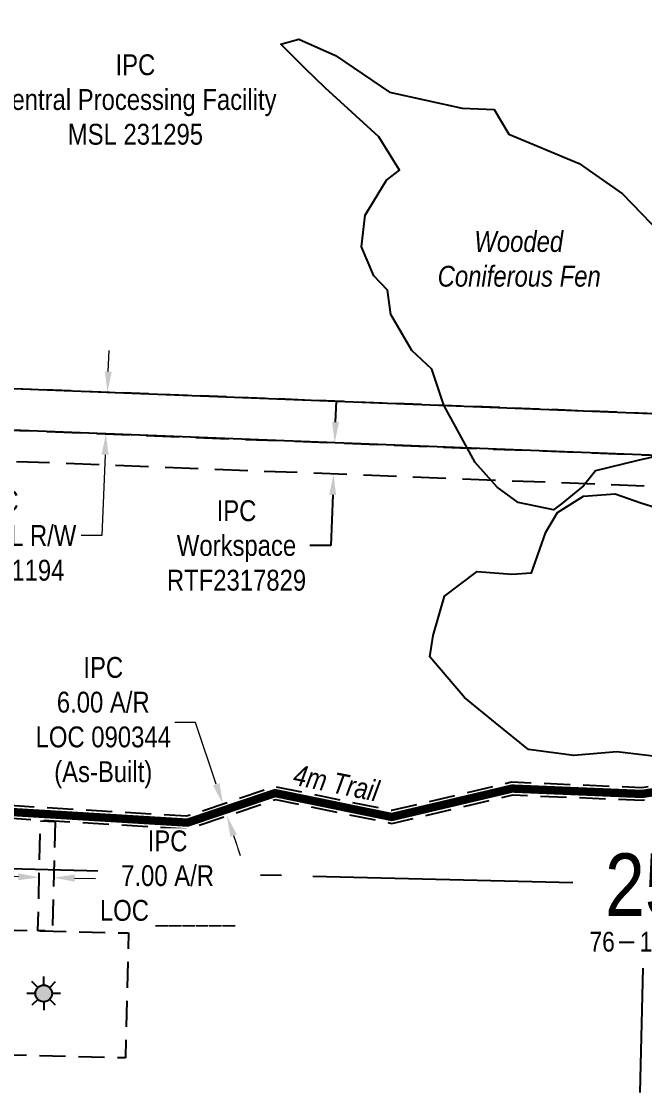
# Model space of a CAD drawing. Extents: x 393752 to 399280, y 6164171 to 6167808.
# Drawn here: x 395270 to 395570, y 6164229 to 6164743 of the extents above; entities that cross this region are included whole.
import ezdxf
from ezdxf.enums import TextEntityAlignment as Align

# ---------------------------------------------------------------- set-up
doc = ezdxf.new("R2010")
doc.units = 0
doc.header["$LTSCALE"] = 5
doc.header["$PDSIZE"] = 0.5
for name, pattern in [('foc-ACCESSROAD', [3.75, 2.5, -1.25]), ('foc-QUARTERLINE', [33, 25, -3, 2, -3]), ('HIDDEN2', [4.7625, 3.175, -1.5875])]:
    doc.linetypes.add(name, pattern=pattern)
doc.layers.get('Defpoints').update_dxf_attribs({"color": 9})
for name, color, linetype in [('10', 1, 'Continuous'), ('9', 3, 'Continuous'), ('AS-ROADS', 254, 'Continuous'), ('C-AR', 13, 'foc-ACCESSROAD'), ('C-RW', 13, 'Continuous'), ('C-WS', 13, 'foc-ACCESSROAD'), ('C-WS-S', 13, 'Continuous'), ('L-SECLBL', 7, 'Continuous'), ('L-SECQ', 8, 'foc-QUARTERLINE'), ('T-EXISTING TFA', 220, 'HIDDEN2'), ('T-EXISTING TFA-T', 220, 'Continuous'), ('WETLAND', 143, 'Continuous'), ('WETLAND-T', 146, 'Continuous')]:
    doc.layers.add(name, color=color, linetype=linetype)
for name, color, linetype, lineweight in [('C-AR-T', 13, 'Continuous', 9), ('C-RW-T', 13, 'Continuous', 9), ('C-WS-T', 13, 'Continuous', 9), ('T-TEXT', 48, 'Continuous', 18)]:
    doc.layers.add(name, color=color, linetype=linetype, lineweight=lineweight)
doc.styles.add('80CG', font='ARIALN.TTF', dxfattribs={"height": 10})
doc.styles.add('80L', font='ARIALN.TTF', dxfattribs={"height": 10})
doc.styles.add('SIMPLEX', font='ARIALN.TTF')
doc.dimstyles.new('Compass 5 000', dxfattribs={"dimscale": 5, "dimtxt": 9, "dimasz": 2, "dimexe": 0.2, "dimexo": 0.0625, "dimgap": 0.5, "dimtad": 0, "dimtih": 1, "dimtoh": 1, "dimzin": 0, "dimdsep": 46, "dimtxsty": '80CG', "dimcen": 0.1, "dimse1": 1, "dimse2": 1, "dimclrd": 256, "dimclrt": 256, "dimaunit": 1, "dimadec": 4, "dimazin": 0, "dimtfac": 0.06, "dimtofl": 0, "dimtmove": 0, "dimatfit": 1, "dimfxl": 0.2, "dimtolj": 1, "dimtzin": 0, "dimlwd": -1, "dimarcsym": 0})

# ---------------------------------------------------------------- blocks, each defined once
blk = doc.blocks.new('L-SECLBL')
at = {"layer": '9', "color": 7}
for p, q in [((-5.08, -27.83), (-12.29, -27.83)), ((20.7, -27.83), (13.5, -27.83))]:
    blk.add_line(p, q, dxfattribs=at)
at = {"layer": '10', "color": 2, "style": 'SIMPLEX'}
blk.add_attdef('SEC', text='', height=30, dxfattribs=at).set_placement((0, 0), align=Align.MIDDLE)
at = {"layer": '10', "color": 5, "style": '80L'}
blk.add_attdef('TWP', text='', height=9.5, dxfattribs=at).set_placement((-14.43, -27.37), align=Align.MIDDLE_RIGHT)
blk.add_attdef('RGE', text='', height=9.5, dxfattribs=at).set_placement((3.62, -27.37), align=Align.MIDDLE_CENTER)
blk.add_attdef('MER', text='', height=9.5, dxfattribs=at).set_placement((23.17, -27.37), align=Align.MIDDLE_LEFT)
blk = doc.blocks.new('*D434')
at = {"layer": 'C-AR-T', "transparency": 16777216}
for p, q in [((395268.85, 6164332.98), (395258.86, 6164333.22)), ((395295.84, 6164332.34), (395305.87, 6164332.11))]:
    blk.add_line(p, q, dxfattribs=at)
for points in [[(395268.89, 6164334.65), (395268.82, 6164331.32), (395278.85, 6164332.75)], [(395295.88, 6164334.01), (395295.81, 6164330.68), (395285.85, 6164332.58)]]:
    blk.add_solid(points, dxfattribs=at)
at = {"layer": 'Defpoints', "color": 0, "transparency": 16777216}
for p in [(395285.85, 6164332.58), (395278.68, 6164325.35), (395285.67, 6164325.19)]:
    blk.add_point(p, dxfattribs=at)
at = {"layer": 'C-AR-T', "transparency": 16777216, "insert": (395340.48, 6164332.11), "char_height": 10, "attachment_point": 5, "style": '80CG', "bg_fill": 3, "box_fill_scale": 1.1, "bg_fill_color": 256, "bg_fill_true_color": 13158600, "bg_fill_transparency": 0}
blk.add_mtext('\\A1;IPC\\P7.00 A/R\\PLOC ______', dxfattribs=at)
blk = doc.blocks.new('*D435')
at = {"layer": 'C-AR-T', "transparency": 16777216}
for p, q in [((395353.89, 6164406.94), (395343.89, 6164406.94)), ((395363.87, 6164377.36), (395353.89, 6164406.94)), ((395372.18, 6164352.73), (395375.38, 6164343.25))]:
    blk.add_line(p, q, dxfattribs=at)
for points in [[(395365.45, 6164377.9), (395362.29, 6164376.83), (395367.06, 6164367.89)], [(395373.76, 6164353.26), (395370.6, 6164352.2), (395368.98, 6164362.21)]]:
    blk.add_solid(points, dxfattribs=at)
at = {"layer": 'Defpoints', "color": 0, "transparency": 16777216}
for p in [(395386.8, 6164374.55), (395388.72, 6164368.86), (395367.06, 6164367.89)]:
    blk.add_point(p, dxfattribs=at)
at = {"layer": 'C-AR-T', "transparency": 16777216, "insert": (395309.6, 6164406.94), "char_height": 10, "attachment_point": 5, "style": '80CG'}
blk.add_mtext('\\A1;IPC\\P6.00 A/R\\PLOC 090344\\P(As-Built)', dxfattribs=at)
blk = doc.blocks.new('*D440')
at = {"layer": 'C-RW-T', "transparency": 16777216}
for p, q in [((395312.03, 6164575.46), (395312.42, 6164585.45)), ((395310.47, 6164535.5), (395308.96, 6164496.69)), ((395308.96, 6164496.69), (395298.96, 6164496.69))]:
    blk.add_line(p, q, dxfattribs=at)
for points in [[(395310.36, 6164575.52), (395313.69, 6164575.39), (395311.64, 6164565.47)], [(395308.8, 6164535.56), (395312.13, 6164535.43), (395310.86, 6164545.49)]]:
    blk.add_solid(points, dxfattribs=at)
at = {"layer": 'Defpoints', "color": 0, "transparency": 16777216}
for p in [(395265.9, 6164567.25), (395265.12, 6164547.27), (395310.86, 6164545.49)]:
    blk.add_point(p, dxfattribs=at)
at = {"layer": 'C-RW-T', "transparency": 16777216, "insert": (395259.42, 6164496.69), "char_height": 10, "attachment_point": 5, "style": '80CG'}
blk.add_mtext('\\A1;IPC\\P20.00 P/L R/W\\PPLA 231194', dxfattribs=at)
blk = doc.blocks.new('GAS')
h = blk.add_hatch(color=255)
h.dxf.hatch_style = 1
edge = h.paths.add_edge_path()
edge.add_arc((0, 0), 0.9, 0, 360)
for p, q in [((-0.57, 0.57), (-1.14, 1.14)), ((0, 0.81), (0, 1.62)), ((0.57, 0.57), (1.14, 1.14)), ((-0.81, 0), (-1.62, 0)), ((1.62, 0), (0.81, 0)), ((-0.57, -0.57), (-1.14, -1.14)), ((0, -0.81), (0, -1.62)), ((1.14, -1.14), (0.57, -0.57))]:
    blk.add_line(p, q)
blk.add_circle((0, 0), 0.8)
blk = doc.blocks.new('*D457')
at = {"layer": 'Defpoints', "color": 0, "transparency": 16777216}
for p in [(395421.28, 6164541.18), (395420.15, 6164526.22), (395420.69, 6164526.2)]:
    blk.add_point(p, dxfattribs=at)
at = {"layer": 'T-EXISTING TFA-T', "transparency": 16777216}
for p, q in [((395421.12, 6164551.2), (395421.51, 6164561.19)), ((395419.76, 6164516.23), (395418.81, 6164491.9)), ((395418.81, 6164491.9), (395408.81, 6164491.9))]:
    blk.add_line(p, q, dxfattribs=at)
for points in [[(395419.46, 6164551.26), (395422.79, 6164551.13), (395420.73, 6164541.21)], [(395418.09, 6164516.29), (395421.42, 6164516.16), (395420.15, 6164526.22)]]:
    blk.add_solid(points, dxfattribs=at)
at = {"layer": 'T-EXISTING TFA-T', "transparency": 16777216, "insert": (395373.58, 6164491.9), "char_height": 10, "attachment_point": 5, "style": '80CG', "bg_fill": 3, "box_fill_scale": 1.1, "bg_fill_color": 256, "bg_fill_true_color": 13158600, "bg_fill_transparency": 0}
blk.add_mtext('\\A1;IPC\\PWorkspace\\PRTF2317829', dxfattribs=at)

msp = doc.modelspace()

# ---------------------------------------------------------------- linework, layer by layer
at = {"layer": 'AS-ROADS', "const_width": 3.999, "flags": 128}
msp.add_lwpolyline([(395606.298, 6164378.943), (395568.374, 6164372.727), (395505.881, 6164375.319), (395448.094, 6164361.685), (395392.035, 6164373.149), (395350.032, 6164358.976), (395265.308, 6164364.09), (395228.939, 6164347.981), (395195.273, 6164359.201)], dxfattribs=at)
at = {"layer": 'C-AR', "flags": 128}
for points in [[(395137.65, 6164365.417), (395171.077, 6164364.104), (395229.092, 6164344.769), (395265.856, 6164361.053), (395350.436, 6164355.947), (395392.227, 6164370.049), (395448.14, 6164358.615), (395506.169, 6164372.306), (395568.556, 6164369.718), (395606.326, 6164375.909), (395658.406, 6164368.447), (395698.47, 6164375.154), (395728.314, 6164378.02), (395778.631, 6164378.705), (395793.622, 6164378.423), (395793.861, 6164384.413), (395777.861, 6164384.696), (395727.985, 6164384.014), (395696.64, 6164380.997), (395657.646, 6164374.397), (395606.27, 6164381.977), (395568.192, 6164375.736), (395505.593, 6164378.332), (395448.048, 6164364.755), (395391.843, 6164376.249), (395349.628, 6164362.005), (395264.76, 6164367.127), (395228.786, 6164351.193), (395172.166, 6164370.063), (395137.629, 6164371.42)], [(395286.486, 6164359.571), (395285.24, 6164306.907), (395278.245, 6164307.074), (395279.493, 6164359.845)]]:
    msp.add_lwpolyline(points, close=True, dxfattribs=at)
at = {"layer": 'C-RW'}
msp.add_lwpolyline([(395165.065, 6164591.187), (395185.046, 6164590.498), (395184.354, 6164570.427), (395846.583, 6164544.614), (395846.367, 6164529.617), (395784.206, 6164532.04), (395784.025, 6164527.045), (395163.687, 6164551.225)], close=True, dxfattribs=at)
at = {"layer": 'C-WS'}
msp.add_lwpolyline([(395834.299, 6164905.003), (395831.898, 6164845.088), (395828.945, 6164771.155), (395818.826, 6164751.521), (395812.676, 6164739.589), (395788.599, 6164696.183), (395783.457, 6164547.039), (395768.475, 6164547.623), (395574.885, 6164555.175), (395164.372, 6164571.187), (395174.7, 6164870.792), (395300.826, 6164865.766), (395300.827, 6164925.812), (395583.265, 6164914.795), (395634.276, 6164912.804), (395819.337, 6164905.584), (395834.299, 6164905.003)], close=True, dxfattribs=at)
at = {"layer": 'C-WS', "flags": 128}
msp.add_lwpolyline([(395241.774, 6164307.944), (395321.713, 6164306.037), (395320.294, 6164246.073), (395240.33, 6164247.986)], close=True, dxfattribs=at)
at = {"layer": 'L-SECQ'}
for p, q in [((395535.114, 6164330.066), (394764.974, 6164349.207)), ((395568.688, 6164289.221), (395567.295, 6164229.453))]:
    msp.add_line(p, q, dxfattribs=at)
at = {"layer": 'T-EXISTING TFA'}
msp.add_lwpolyline([(395163.687, 6164551.225), (395784.025, 6164527.045), (395783.48, 6164512.06), (395163.013, 6164536.245), (395163.687, 6164551.225)], close=True, dxfattribs=at)
at = {"layer": 'WETLAND'}
for points in [[(395601.667, 6164540.777), (395566.181, 6164532.735), (395546.001, 6164527.702), (395540.112, 6164520.547), (395529.67, 6164511.925), (395525.753, 6164508.981), (395508.808, 6164512.552), (395498.711, 6164519.909), (395488.153, 6164531.759), (395473.164, 6164559.266), (395467.387, 6164576.52), (395457.724, 6164585.493), (395447.716, 6164602.748), (395445.991, 6164614.482), (395439.434, 6164621.384), (395433.567, 6164635.188), (395435.293, 6164650.372), (395445.646, 6164667.282), (395451.857, 6164672.114), (395441.849, 6164687.988), (395416.112, 6164711.555), (395406.532, 6164720.89), (395394.881, 6164732.541), (395403.481, 6164734.871), (395403.481, 6164734.871), (395421.143, 6164726.985), (395447.026, 6164709.385), (395481.881, 6164701.792), (395497.207, 6164701.167), (395504.313, 6164689.369), (395538.133, 6164675.22), (395558.839, 6164660.725), (395577.115, 6164641.84)], [(395577.647, 6164390.368), (395556.225, 6164392.989), (395535.538, 6164391.213), (395513.732, 6164394.055), (395497.845, 6164406.847), (395483.106, 6164418.979), (395466.422, 6164438.546), (395468, 6164448.747), (395473.444, 6164467.632), (395489.164, 6164479.392), (395505.724, 6164478.239), (395515.261, 6164478.876), (395522.119, 6164498.273), (395527.62, 6164507.852), (395540.143, 6164515.64), (395555.446, 6164516.737), (395567.669, 6164512.469), (395583.606, 6164507.393)]]:
    msp.add_lwpolyline(points, dxfattribs=at)

# ---------------------------------------------------------------- block references
at = {"layer": 'C-WS-S', "xscale": 4.999999999999985, "yscale": 4.999999999999985, "zscale": 4.999999999999985}
msp.add_blockref('GAS', (395281.033, 6164277.015), dxfattribs=at)
at = {"layer": 'L-SECLBL', "color": 2, "xscale": 0.999641999999997, "yscale": 0.999641999999997, "zscale": 0.999641999999997}
msp.add_blockref('L-SECLBL', (395569.62, 6164329.209), dxfattribs=at).add_auto_attribs({'SEC': '25', 'TWP': '76', 'RGE': '18', 'MER': '4'})

# ---------------------------------------------------------------- texts
at = {"layer": 'C-WS-T', "insert": (395325.038, 6164705.862), "char_height": 9.99642, "width": 135.56305, "attachment_point": 5, "style": '80CG'}
msp.add_mtext('\\A1;IPC\\PCentral Processing Facility\\PMSL 231295', dxfattribs=at)
at = {"layer": 'T-TEXT', "insert": (395402.229, 6164387.087), "char_height": 9.99639, "attachment_point": 1, "rotation": 348.44243, "style": '80L'}
msp.add_mtext_dynamic_manual_height_columns('{\\fArial Narrow|b0|i1|c0|p34;4m Trail}', width=41.95539, gutter_width=50, heights=[0], dxfattribs=at)

# ---------------------------------------------------------------- dimensions: what is measured, and where the dimension line sits
at = {"layer": 'C-RW-T'}
dim = msp.add_linear_dim(base=(395310.858, 6164545.488), p1=(395265.899, 6164567.249), p2=(395265.121, 6164547.271), angle=267.76779, text='IPC\\P20.00 P/L R/W\\PPLA 231194', dimstyle='Compass 5 000', dxfattribs=at)
dim.commit()
dim.dimension.update_dxf_attribs({"geometry": '*D440', "text_midpoint": (395259.417, 6164496.693), "dimtype": 161})

# ---------------------------------------------------------------- next in the draw order: texts
at = {"layer": 'WETLAND-T', "insert": (395467.503, 6164642.816), "char_height": 9.99633, "attachment_point": 1, "style": '80L', "bg_fill": 3, "box_fill_scale": 1.1, "bg_fill_color": 256, "bg_fill_transparency": 0}
msp.add_mtext_dynamic_manual_height_columns('\\pi20.26218;{\\fArial Narrow|b0|i1|c0|p34;Wooded \\P\\pi2.66291;Coniferous Fen}', width=82.30302, gutter_width=50, heights=[0], dxfattribs=at)

# ---------------------------------------------------------------- next in the draw order: dimensions: what is measured, and where the dimension line sits
at = {"layer": 'C-AR-T'}
dim = msp.add_linear_dim(base=(395285.848, 6164332.581), p1=(395278.677, 6164325.351), p2=(395285.673, 6164325.185), angle=358.64439, text='IPC\\P7.00 A/R\\PLOC ______', dimstyle='Compass 5 000', override={"dimtfill": 1}, dxfattribs=at)
dim.commit()
dim.dimension.update_dxf_attribs({"geometry": '*D434', "text_midpoint": (395340.477, 6164332.107), "dimtype": 161})
at = {"layer": 'T-EXISTING TFA-T'}
dim = msp.add_linear_dim(base=(395420.148, 6164526.222), p1=(395421.277, 6164541.184), p2=(395420.693, 6164526.201), angle=267.76779, text='IPC\\PWorkspace\\PRTF2317829', dimstyle='Compass 5 000', override={"dimtfill": 1}, dxfattribs=at)
dim.commit()
dim.dimension.update_dxf_attribs({"geometry": '*D457', "text_midpoint": (395373.578, 6164491.901), "dimtype": 161})

# ---------------------------------------------------------------- next in the draw order: dimensions: what is measured, and where the dimension line sits
at = {"layer": 'C-AR-T', "color": 6}
dim = msp.add_linear_dim(base=(395367.064, 6164367.888), p1=(395388.717, 6164368.864), p2=(395386.799, 6164374.547), angle=108.64585, text='IPC\\P6.00 A/R\\PLOC 090344\\P(As-Built)', dimstyle='Compass 5 000', dxfattribs=at)
dim.commit()
dim.dimension.update_dxf_attribs({"geometry": '*D435', "text_midpoint": (395309.597, 6164406.938), "dimtype": 161})

doc.saveas('drawing.dxf')
